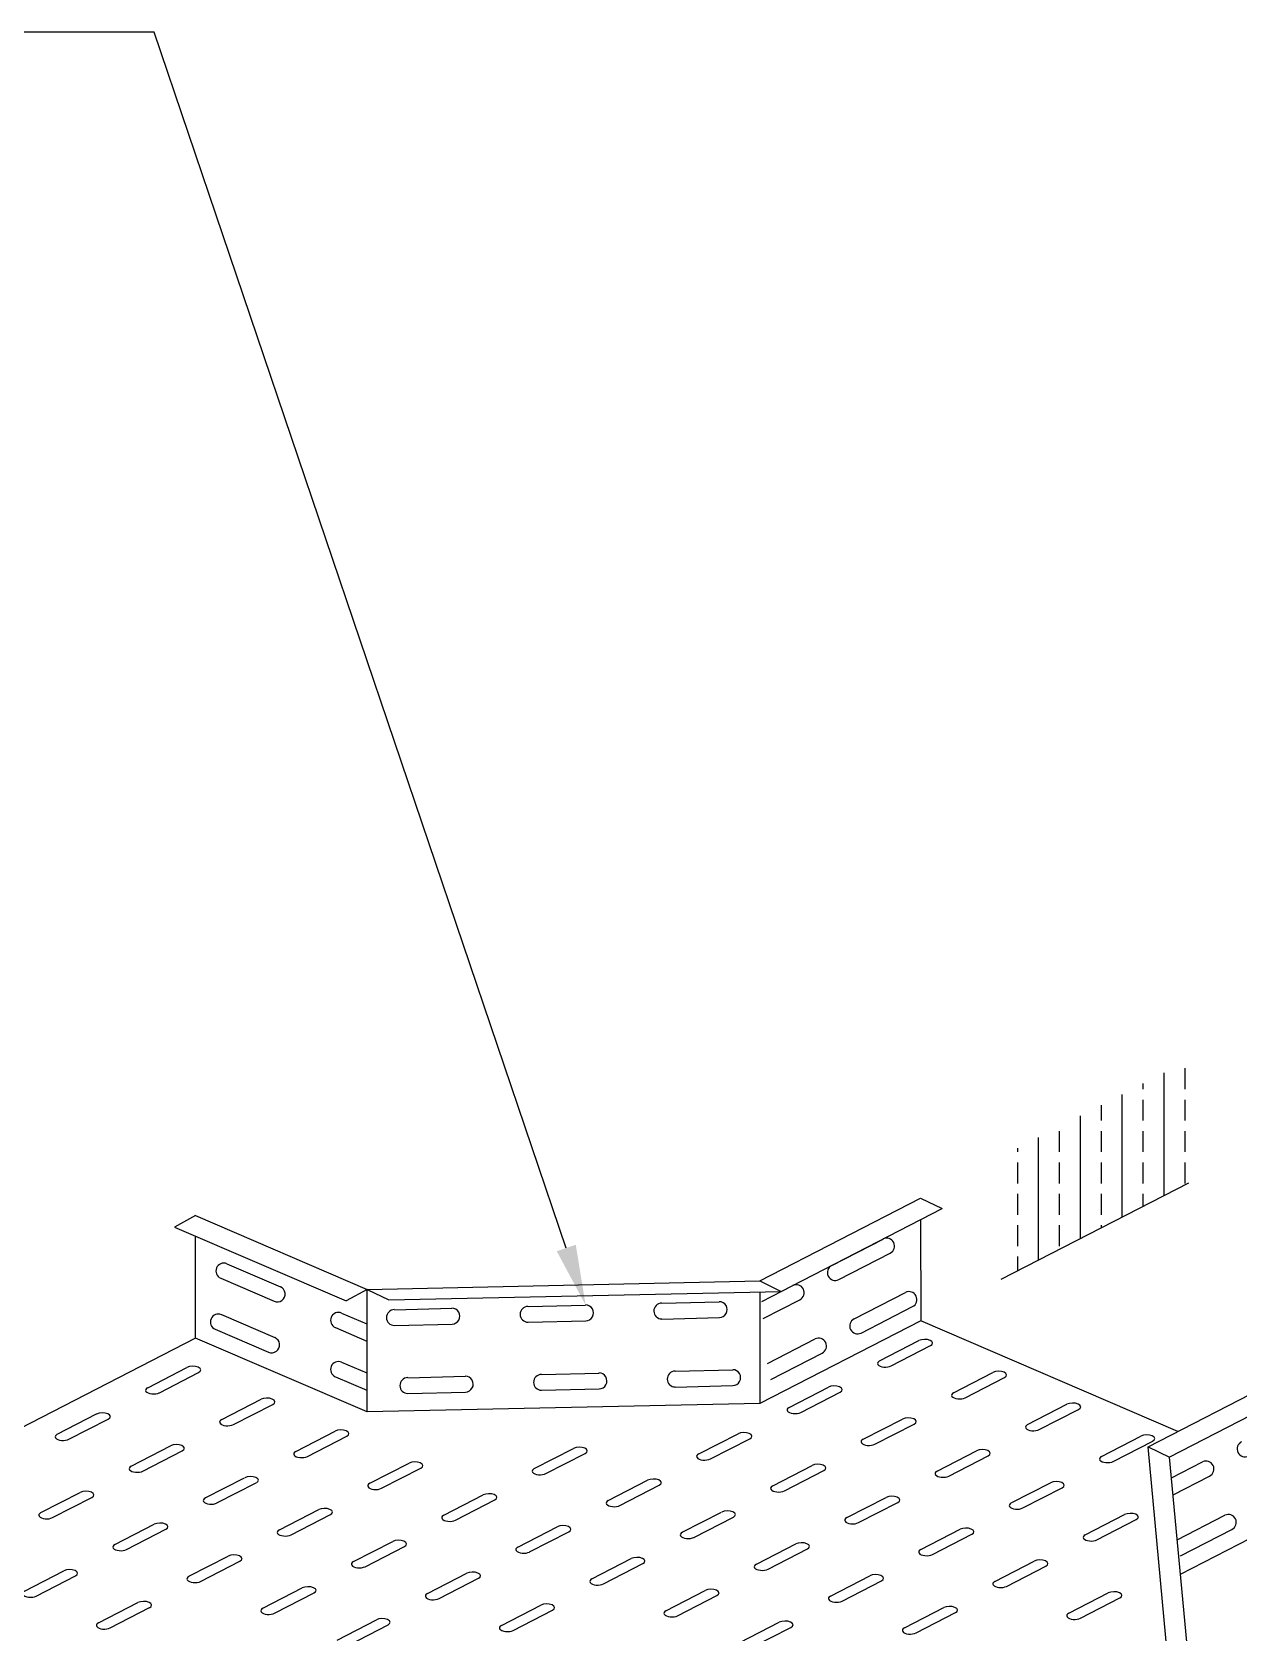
# Model space of a CAD drawing. Extents: x -508 to 92, y -98 to -31.
# Drawn here: x -89.768 to -87.495, y -65.399 to -62.384 of the extents above; entities that cross this region are included whole.
import ezdxf

# ---------------------------------------------------------------- set-up
doc = ezdxf.new("R2010")
doc.units = 0
doc.header["$MEASUREMENT"] = 0
doc.layers.get('0').update_dxf_attribs({"linetype": 'CONTINUOUS', "lineweight": 30})
doc.layers.add('CONSTRUCTION', color=3, linetype='CONTINUOUS')

# ---------------------------------------------------------------- blocks, each defined once
blk = doc.blocks.new('*X20')
at = {"color": 0}
for p, q in [((68.3125, 21.8125), (68.3125, 21.875)), ((68.1875, 21.8125), (68.1875, 21.8293)), ((68.25, 21.495), (68.25, 21.8614)), ((68.125, 21.4307), (68.125, 21.7971)), ((68.1875, 21.7187), (68.1875, 21.7812)), ((68.3125, 21.7187), (68.3125, 21.7812)), ((68, 21.3663), (68, 21.7328)), ((68.0625, 21.7187), (68.0625, 21.7649)), ((67.9375, 21.625), (67.9375, 21.6875)), ((68.0625, 21.625), (68.0625, 21.6875)), ((68.1875, 21.625), (68.1875, 21.6875)), ((68.3125, 21.625), (68.3125, 21.6875)), ((67.8125, 21.625), (67.8125, 21.6363)), ((67.875, 21.302), (67.875, 21.6684)), ((67.8125, 21.5312), (67.8125, 21.5937)), ((67.9375, 21.5312), (67.9375, 21.5937)), ((68.0625, 21.5312), (68.0625, 21.5937)), ((68.1875, 21.5312), (68.1875, 21.5937)), ((68.3125, 21.5312), (68.3125, 21.5937)), ((67.8125, 21.4375), (67.8125, 21.5)), ((67.9375, 21.4375), (67.9375, 21.5)), ((68.0625, 21.4375), (68.0625, 21.5)), ((68.1875, 21.4628), (68.1875, 21.5)), ((67.8125, 21.3437), (67.8125, 21.4062)), ((67.9375, 21.3437), (67.9375, 21.4062)), ((68.0625, 21.3985), (68.0625, 21.4062)), ((67.8125, 21.2698), (67.8125, 21.3125))]:
    blk.add_line(p, q, dxfattribs=at)

msp = doc.modelspace()

# ---------------------------------------------------------------- linework, layer by layer
at = {"layer": 'CONSTRUCTION'}
for p, q in [((-89.5377, -62.3837, 0.5349), (-89.8165, -62.3837, 0.5349)), ((-88.7619, -64.6737, 0.5349), (-89.5377, -62.3837, 0.5349)), ((-88.3976, -64.7357, -29.1749), (-88.0947, -64.5798, -29.4665)), ((-88.3571, -64.7554, -29.2083), (-88.0542, -64.5995, -29.4999)), ((-89.4994, -64.6342, -29.4414), (-89.1761, -64.7733, -29.18)), ((-89.46, -64.6124, -29.408), (-89.1367, -64.7515, -29.1466)), ((-88.0946, -64.6203, -29.4881), (-88.0944, -64.8106, -29.5896)), ((-89.4598, -64.8432, -29.5311), (-89.46, -64.6512, -29.4287)), ((-88.262, -64.7065, -29.6531), (-88.1652, -64.6567, -29.6593)), ((-88.2488, -64.7332, -29.6536), (-88.1519, -64.6834, -29.6598)), ((-89.4008, -64.7033, -35.7516), (-89.3003, -64.7466, -35.7573)), ((-89.4126, -64.7307, -35.751), (-89.312, -64.774, -35.7566)), ((-89.1367, -64.7515, -29.1466), (-88.3976, -64.7357, -29.1749)), ((-89.1365, -64.9823, -29.2697), (-89.1367, -64.7515, -29.1466)), ((-89.0963, -64.7713, -29.18), (-88.3571, -64.7554, -29.2083)), ((-88.3975, -64.7563, -29.1859), (-88.3973, -64.9665, -29.298)), ((-88.3939, -64.7744, -29.4916), (-88.3354, -64.7443, -29.4953)), ((-88.22, -64.8071, -29.4643), (-88.1232, -64.7573, -29.4705)), ((-88.391, -64.8064, -29.4915), (-88.3222, -64.771, -29.4959)), ((-88.2068, -64.8338, -29.4649), (-88.1099, -64.784, -29.4711)), ((-89.4112, -64.7991, -35.7153), (-89.3106, -64.8424, -35.7209)), ((-89.185, -64.7962, -35.5771), (-89.1376, -64.8166, -35.5797)), ((-88.0944, -64.8106, -29.5896), (-88.3973, -64.9665, -29.298)), ((-89.1365, -64.9823, -29.2697), (-89.4598, -64.8432, -29.5311)), ((-89.423, -64.8266, -35.7147), (-89.3224, -64.8699, -35.7203)), ((-89.1967, -64.8236, -35.5764), (-89.1376, -64.8491, -35.5797)), ((-88.3831, -64.891, -29.3009), (-88.2934, -64.8449, -29.3066)), ((-88.377, -64.9215, -29.301), (-88.2802, -64.8716, -29.3072)), ((-89.185, -64.8886, -35.5771), (-89.1376, -64.909, -35.5797)), ((-87.6664, -65.0479, -28.5176), (-87.3635, -64.892, -28.8092)), ((-89.1967, -64.916, -35.5764), (-89.1376, -64.9415, -35.5797)), ((-87.3231, -64.9118, -28.8426), (-87.626, -65.0677, -28.551)), ((-88.3973, -64.9665, -29.298), (-89.1365, -64.9823, -29.2697)), ((-87.63, -65.4419, -27.8654), (-87.6664, -65.0479, -28.5176)), ((-87.5935, -65.4155, -27.8988), (-87.626, -65.0677, -28.551)), ((-87.6223, -65.1064, -28.8677), (-87.5638, -65.0763, -28.8714)), ((-87.6194, -65.1384, -28.8676), (-87.5506, -65.103, -28.872)), ((-87.6054, -65.288, -28.6936), (-87.3228, -65.1426, -28.9657)), ((-87.6115, -65.223, -28.6769), (-87.5218, -65.1769, -28.6827)), ((-87.6054, -65.2535, -28.6771), (-87.5086, -65.2036, -28.6833))]:
    msp.add_line(p, q, dxfattribs=at)
at = {"layer": 'CONSTRUCTION', "extrusion": (-0.00092807, 0.882316, 0.470657)}
for p, q in [((-87.943, -64.7326, -29.7355), (-87.5896, -64.5508, -30.0757)), ((-87.6101, -65.019, -29.198), (-88.0944, -64.8106, -29.5896)), ((-89.4598, -64.8432, -29.5311), (-89.8814, -65.0602, -29.1252)), ((-88.172, -64.8861, -24.8152), (-88.098, -64.848, -24.8865)), ((-88.15, -64.8956, -24.7974), (-88.076, -64.8575, -24.8687)), ((-89.5501, -64.9367, -24.7231), (-89.4761, -64.8986, -24.7944)), ((-89.5281, -64.9462, -24.7053), (-89.4541, -64.9081, -24.7766)), ((-88.0326, -64.9461, -24.7025), (-87.9585, -64.908, -24.7738)), ((-88.3423, -64.9738, -24.6513), (-88.2682, -64.9357, -24.7226)), ((-88.0106, -64.9556, -24.6847), (-87.9365, -64.9175, -24.756)), ((-89.4107, -64.9967, -24.6104), (-89.3367, -64.9586, -24.6817)), ((-89.3887, -65.0062, -24.5926), (-89.3147, -64.9681, -24.6639)), ((-88.3203, -64.9832, -24.6335), (-88.2462, -64.9451, -24.7048)), ((-87.8932, -65.0061, -24.5898), (-87.8191, -64.968, -24.6611)), ((-89.7204, -65.0244, -24.5592), (-89.6463, -64.9862, -24.6305)), ((-89.6984, -65.0338, -24.5414), (-89.6243, -64.9957, -24.6127)), ((-88.2029, -65.0338, -24.5385), (-88.1288, -64.9957, -24.6099)), ((-87.8712, -65.0156, -24.572), (-87.7971, -64.9775, -24.6433)), ((-89.2713, -65.0567, -24.4977), (-89.1972, -65.0186, -24.569)), ((-89.2493, -65.0662, -24.4799), (-89.1752, -65.0281, -24.5512)), ((-88.5125, -65.0614, -24.4873), (-88.4385, -65.0233, -24.5586)), ((-88.1809, -65.0432, -24.5208), (-88.1068, -65.0051, -24.5921)), ((-87.7538, -65.0661, -24.477), (-87.6797, -65.028, -24.5483)), ((-89.581, -65.0843, -24.4464), (-89.5069, -65.0462, -24.5177)), ((-89.559, -65.0938, -24.4287), (-89.4849, -65.0557, -24.5)), ((-88.8222, -65.089, -24.4361), (-88.7482, -65.0509, -24.5074)), ((-88.8002, -65.0985, -24.4183), (-88.7262, -65.0604, -24.4896)), ((-88.4905, -65.0709, -24.4695), (-88.4165, -65.0328, -24.5409)), ((-88.0634, -65.0938, -24.4258), (-87.9894, -65.0556, -24.4971)), ((-87.7318, -65.0756, -24.4592), (-87.6577, -65.0375, -24.5305)), ((-89.1319, -65.1167, -24.3849), (-89.0578, -65.0786, -24.4562)), ((-89.1099, -65.1262, -24.3671), (-89.0358, -65.088, -24.4384)), ((-88.3731, -65.1214, -24.3746), (-88.2991, -65.0833, -24.4459)), ((-88.0414, -65.1032, -24.408), (-87.9674, -65.0651, -24.4793)), ((-89.4416, -65.1443, -24.3337), (-89.3675, -65.1062, -24.405)), ((-89.4196, -65.1538, -24.3159), (-89.3455, -65.1157, -24.3872)), ((-88.6828, -65.149, -24.3234), (-88.6087, -65.1109, -24.3947)), ((-88.6608, -65.1585, -24.3056), (-88.5867, -65.1204, -24.3769)), ((-88.3511, -65.1309, -24.3568), (-88.2771, -65.0927, -24.4281)), ((-87.924, -65.1537, -24.3131), (-87.85, -65.1156, -24.3844)), ((-89.7512, -65.172, -24.2825), (-89.6772, -65.1339, -24.3538)), ((-89.7292, -65.1814, -24.2647), (-89.6552, -65.1433, -24.336)), ((-88.9925, -65.1767, -24.2722), (-88.9184, -65.1386, -24.3435)), ((-88.9705, -65.1861, -24.2544), (-88.8964, -65.148, -24.3257)), ((-88.2337, -65.1814, -24.2619), (-88.1597, -65.1433, -24.3332)), ((-87.902, -65.1632, -24.2953), (-87.828, -65.1251, -24.3666)), ((-89.3021, -65.2043, -24.221), (-89.2281, -65.1662, -24.2923)), ((-89.2801, -65.2138, -24.2032), (-89.2061, -65.1757, -24.2745)), ((-88.5434, -65.209, -24.2107), (-88.4693, -65.1709, -24.282)), ((-88.5214, -65.2185, -24.1929), (-88.4473, -65.1804, -24.2642)), ((-88.2117, -65.1908, -24.2441), (-88.1376, -65.1527, -24.3154)), ((-87.7846, -65.2137, -24.2004), (-87.7106, -65.1756, -24.2717)), ((-89.6118, -65.232, -24.1698), (-89.5378, -65.1938, -24.2411)), ((-89.5898, -65.2414, -24.152), (-89.5158, -65.2033, -24.2233)), ((-88.8531, -65.2367, -24.1595), (-88.779, -65.1985, -24.2308)), ((-88.831, -65.2461, -24.1417), (-88.757, -65.208, -24.213)), ((-88.0943, -65.2414, -24.1492), (-88.0202, -65.2033, -24.2205)), ((-88.0723, -65.2508, -24.1314), (-87.9982, -65.2127, -24.2027)), ((-87.7626, -65.2232, -24.1826), (-87.6886, -65.1851, -24.2539)), ((-89.1627, -65.2643, -24.1083), (-89.0887, -65.2262, -24.1796)), ((-89.1407, -65.2738, -24.0905), (-89.0667, -65.2357, -24.1618)), ((-88.404, -65.269, -24.0979), (-88.3299, -65.2309, -24.1693)), ((-88.382, -65.2785, -24.0802), (-88.3079, -65.2404, -24.1515)), ((-89.4724, -65.2919, -24.0571), (-89.3984, -65.2538, -24.1284)), ((-89.4504, -65.3014, -24.0393), (-89.3763, -65.2633, -24.1106)), ((-88.7136, -65.2966, -24.0467), (-88.6396, -65.2585, -24.118)), ((-88.6916, -65.3061, -24.0289), (-88.6176, -65.268, -24.1003)), ((-87.9549, -65.3014, -24.0364), (-87.8808, -65.2632, -24.1077)), ((-87.9329, -65.3108, -24.0186), (-87.8588, -65.2727, -24.0899)), ((-89.7821, -65.3196, -24.0058), (-89.708, -65.2815, -24.0771)), ((-89.7601, -65.3291, -23.9881), (-89.686, -65.2909, -24.0594)), ((-89.0233, -65.3243, -23.9955), (-88.9493, -65.2862, -24.0668)), ((-89.0013, -65.3338, -23.9777), (-88.9273, -65.2956, -24.049)), ((-88.2645, -65.329, -23.9852), (-88.1905, -65.2909, -24.0565)), ((-88.2425, -65.3385, -23.9674), (-88.1685, -65.3003, -24.0387)), ((-89.333, -65.3519, -23.9443), (-89.2589, -65.3138, -24.0156)), ((-89.311, -65.3614, -23.9265), (-89.2369, -65.3233, -23.9978)), ((-88.5742, -65.3566, -23.934), (-88.5002, -65.3185, -24.0053)), ((-88.5522, -65.3661, -23.9162), (-88.4782, -65.328, -23.9875)), ((-87.8155, -65.3613, -23.9237), (-87.7414, -65.3232, -23.995)), ((-87.7935, -65.3708, -23.9059), (-87.7194, -65.3327, -23.9772)), ((-89.6427, -65.3796, -23.8931), (-89.5686, -65.3415, -23.9644)), ((-89.6207, -65.389, -23.8753), (-89.5466, -65.3509, -23.9466)), ((-88.8839, -65.3843, -23.8828), (-88.8098, -65.3462, -23.9541)), ((-88.8619, -65.3937, -23.865), (-88.7878, -65.3556, -23.9363)), ((-88.1251, -65.389, -23.8725), (-88.0511, -65.3509, -23.9438)), ((-88.1031, -65.3984, -23.8547), (-88.0291, -65.3603, -23.926)), ((-89.1936, -65.4119, -23.8316), (-89.1195, -65.3738, -23.9029)), ((-89.1716, -65.4214, -23.8138), (-89.0975, -65.3833, -23.8851)), ((-88.4348, -65.4166, -23.8213), (-88.3608, -65.3785, -23.8926)), ((-88.4128, -65.4261, -23.8035), (-88.3388, -65.388, -23.8748))]:
    msp.add_line(p, q, dxfattribs=at)
at = {"layer": 'CONSTRUCTION', "extrusion": (0.669685, 0.574459, 0.470657)}
for p, q in [((-88.0947, -64.5798, -29.4665), (-88.0542, -64.5995, -29.4999)), ((-89.1367, -64.7515, -29.1466), (-89.0963, -64.7713, -29.18)), ((-88.3976, -64.7357, -29.1749), (-88.3571, -64.7554, -29.2083)), ((-87.6664, -65.0479, -28.5176), (-87.626, -65.0677, -28.551))]:
    msp.add_line(p, q, dxfattribs=at)
at = {"layer": 'CONSTRUCTION', "extrusion": (-0.698468, 0.539096, 0.470657)}
for p, q in [((-89.46, -64.6124, -29.408), (-89.4994, -64.6342, -29.4414)), ((-89.1367, -64.7515, -29.1466), (-89.1761, -64.7733, -29.18))]:
    msp.add_line(p, q, dxfattribs=at)
at = {"layer": 'CONSTRUCTION', "extrusion": (0.048817, 0.000687473, 0.998807)}
for p, q in [((-89.0856, -64.7899, -29.4315), (-88.9772, -64.7872, -29.443)), ((-88.8339, -64.7837, -29.4438), (-88.7255, -64.7811, -29.4553)), ((-88.5822, -64.7776, -29.4561), (-88.4738, -64.775, -29.4676)), ((-89.0853, -64.8197, -29.4321), (-88.9769, -64.817, -29.4436)), ((-88.8336, -64.8136, -29.4444), (-88.7252, -64.8109, -29.4559)), ((-88.5819, -64.8074, -29.4567), (-88.4735, -64.8048, -29.4682)), ((-88.8086, -64.9118, -29.2038), (-88.7002, -64.9091, -29.2153)), ((-88.5569, -64.9056, -29.2161), (-88.4485, -64.903, -29.2276)), ((-89.0603, -64.9179, -29.1915), (-88.9519, -64.9152, -29.203)), ((-88.8084, -64.9416, -29.2044), (-88.6999, -64.9389, -29.2159)), ((-88.5567, -64.9355, -29.2167), (-88.4482, -64.9328, -29.2282)), ((-89.0601, -64.9477, -29.192), (-88.9516, -64.9451, -29.2036))]:
    msp.add_line(p, q, dxfattribs=at)
at = {"layer": 'CONSTRUCTION', "extrusion": (0.043051, -0.000176458, 0.999073)}
for centre, start, end in [((-65.0308, 86.5344, -33.416), 206.6417, 26.6417), ((-65.081, 86.6312, -33.414), 26.6417, 206.6417), ((-65.1191, 86.7112, -33.2595), 206.6417, 26.6417), ((-65.1313, 86.5001, -33.2256), 206.6417, 26.6417), ((-65.1815, 86.5969, -33.2236), 26.6417, 206.6417), ((-65.2196, 86.6769, -33.0691), 206.6417, 26.6417), ((-65.4099, 85.8858, -32.7574), 26.6417, 206.6417), ((-65.448, 85.9658, -32.6029), 206.6417, 26.6417), ((-65.5484, 85.9315, -32.4125), 206.6417, 26.6417)]:
    msp.add_arc(centre, 0.0149, start, end, dxfattribs=at)
at = {"layer": 'CONSTRUCTION', "extrusion": (0.055889, 0.000176226, 0.998437)}
for centre, start, end in [((-64.4348, 87.4722, -40.7037), 336.5561, 156.5561), ((-64.4784, 87.3716, -40.7037), 156.5561, 336.5561), ((-64.5306, 87.4849, -40.668), 336.5561, 156.5561), ((-64.5283, 87.2667, -40.5173), 336.5561, 156.5561), ((-64.5742, 87.3843, -40.668), 156.5561, 336.5561), ((-64.6208, 87.267, -40.5174), 336.5561, 156.5561)]:
    msp.add_arc(centre, 0.0149, start, end, dxfattribs=at)
at = {"layer": 'CONSTRUCTION', "extrusion": (0.0874, -0.018229, 0.996006)}
for centre, start, end in [((-81.6286, 71.0543, -35.919), 12.3328, 192.3328), ((-81.6039, 70.948, -35.9211), 192.3328, 12.3328), ((-81.5712, 70.809, -35.9094), 12.3328, 192.3328), ((-81.5465, 70.7028, -35.9114), 192.3328, 12.3328), ((-81.5138, 70.5637, -35.8998), 12.3328, 192.3328), ((-81.4891, 70.4575, -35.9018), 192.3328, 12.3328), ((-81.6666, 70.6735, -35.6678), 192.3328, 12.3328), ((-81.634, 70.5345, -35.6561), 12.3328, 192.3328), ((-81.6093, 70.4282, -35.6582), 192.3328, 12.3328), ((-81.7488, 71.025, -35.6754), 12.3328, 192.3328), ((-81.724, 70.9188, -35.6774), 192.3328, 12.3328), ((-81.6914, 70.7797, -35.6658), 12.3328, 192.3328)]:
    msp.add_arc(centre, 0.0149, start, end, dxfattribs=at)
at = {"layer": 'CONSTRUCTION', "extrusion": (-0.00092807, 0.882316, 0.470657)}
for centre, start, end in [((88.1551, 8.5299, -68.8477), 137.4839, 317.4839), ((89.5333, 8.6343, -68.8477), 137.4839, 317.4839), ((88.2292, 8.6107, -68.8477), 317.4839, 137.4839), ((88.0158, 8.6576, -68.8477), 137.4839, 317.4839), ((89.6074, 8.7151, -68.8477), 317.4839, 137.4839), ((88.3255, 8.7157, -68.8477), 137.4839, 317.4839), ((89.3939, 8.762, -68.8477), 137.4839, 317.4839), ((88.0899, 8.7384, -68.8477), 317.4839, 137.4839), ((87.8764, 8.7854, -68.8477), 137.4839, 317.4839), ((89.7036, 8.8201, -68.8477), 137.4839, 317.4839), ((89.468, 8.8428, -68.8477), 317.4839, 137.4839), ((88.3996, 8.7965, -68.8477), 317.4839, 137.4839), ((88.1861, 8.8434, -68.8477), 137.4839, 317.4839), ((89.7777, 8.9009, -68.8477), 317.4839, 137.4839), ((89.2546, 8.8898, -68.8477), 137.4839, 317.4839), ((88.4958, 8.9015, -68.8477), 137.4839, 317.4839), ((87.9505, 8.8662, -68.8477), 317.4839, 137.4839), ((87.7371, 8.9132, -68.8477), 137.4839, 317.4839), ((89.5643, 8.9478, -68.8477), 137.4839, 317.4839), ((89.3287, 8.9706, -68.8477), 317.4839, 137.4839), ((88.8055, 8.9595, -68.8477), 137.4839, 317.4839), ((88.5699, 8.9823, -68.8477), 317.4839, 137.4839), ((88.2602, 8.9242, -68.8477), 317.4839, 137.4839), ((88.0468, 8.9712, -68.8477), 137.4839, 317.4839), ((89.6384, 9.0286, -68.8477), 317.4839, 137.4839), ((89.1152, 9.0176, -68.8477), 137.4839, 317.4839), ((88.8796, 9.0403, -68.8477), 317.4839, 137.4839), ((88.3565, 9.0292, -68.8477), 137.4839, 317.4839), ((87.8112, 8.994, -68.8477), 317.4839, 137.4839), ((89.4249, 9.0756, -68.8477), 137.4839, 317.4839), ((89.1893, 9.0984, -68.8477), 317.4839, 137.4839), ((88.6662, 9.0873, -68.8477), 137.4839, 317.4839), ((88.4306, 9.1101, -68.8477), 317.4839, 137.4839), ((88.1209, 9.052, -68.8477), 317.4839, 137.4839), ((87.9074, 9.099, -68.8477), 137.4839, 317.4839), ((89.7346, 9.1336, -68.8477), 137.4839, 317.4839), ((89.499, 9.1564, -68.8477), 317.4839, 137.4839), ((88.9759, 9.1453, -68.8477), 137.4839, 317.4839), ((88.7403, 9.1681, -68.8477), 317.4839, 137.4839), ((88.2171, 9.157, -68.8477), 137.4839, 317.4839), ((89.8087, 9.2144, -68.8477), 317.4839, 137.4839), ((89.2856, 9.2034, -68.8477), 137.4839, 317.4839), ((89.05, 9.2261, -68.8477), 317.4839, 137.4839), ((88.5268, 9.215, -68.8477), 137.4839, 317.4839), ((88.2912, 9.2378, -68.8477), 317.4839, 137.4839), ((87.9815, 9.1798, -68.8477), 317.4839, 137.4839), ((87.7681, 9.2267, -68.8477), 137.4839, 317.4839), ((89.5953, 9.2614, -68.8477), 137.4839, 317.4839), ((89.3597, 9.2842, -68.8477), 317.4839, 137.4839), ((88.8365, 9.2731, -68.8477), 137.4839, 317.4839), ((88.6009, 9.2959, -68.8477), 317.4839, 137.4839), ((88.0778, 9.2848, -68.8477), 137.4839, 317.4839), ((89.6694, 9.3422, -68.8477), 317.4839, 137.4839), ((89.1462, 9.3311, -68.8477), 137.4839, 317.4839), ((88.9106, 9.3539, -68.8477), 317.4839, 137.4839), ((88.3875, 9.3428, -68.8477), 137.4839, 317.4839), ((88.1519, 9.3656, -68.8477), 317.4839, 137.4839), ((87.8422, 9.3075, -68.8477), 317.4839, 137.4839), ((89.4559, 9.3892, -68.8477), 137.4839, 317.4839), ((89.2203, 9.4119, -68.8477), 317.4839, 137.4839), ((88.6972, 9.4008, -68.8477), 137.4839, 317.4839), ((88.4616, 9.4236, -68.8477), 317.4839, 137.4839), ((87.9384, 9.4125, -68.8477), 137.4839, 317.4839), ((89.7656, 9.4472, -68.8477), 137.4839, 317.4839), ((89.53, 9.47, -68.8477), 317.4839, 137.4839), ((89.0069, 9.4589, -68.8477), 137.4839, 317.4839), ((88.7713, 9.4817, -68.8477), 317.4839, 137.4839), ((88.2481, 9.4706, -68.8477), 137.4839, 317.4839), ((88.0125, 9.4933, -68.8477), 317.4839, 137.4839), ((89.8397, 9.528, -68.8477), 317.4839, 137.4839), ((89.3166, 9.5169, -68.8477), 137.4839, 317.4839), ((89.081, 9.5397, -68.8477), 317.4839, 137.4839), ((88.5578, 9.5286, -68.8477), 137.4839, 317.4839), ((88.3222, 9.5514, -68.8477), 317.4839, 137.4839), ((87.7991, 9.5403, -68.8477), 137.4839, 317.4839), ((89.6263, 9.575, -68.8477), 137.4839, 317.4839), ((89.3907, 9.5977, -68.8477), 317.4839, 137.4839), ((88.8675, 9.5866, -68.8477), 137.4839, 317.4839), ((88.6319, 9.6094, -68.8477), 317.4839, 137.4839), ((88.1088, 9.5983, -68.8477), 137.4839, 317.4839), ((87.8732, 9.6211, -68.8477), 317.4839, 137.4839), ((89.7004, 9.6558, -68.8477), 317.4839, 137.4839), ((89.1772, 9.6447, -68.8477), 137.4839, 317.4839), ((88.9416, 9.6675, -68.8477), 317.4839, 137.4839), ((88.4185, 9.6564, -68.8477), 137.4839, 317.4839), ((88.1829, 9.6791, -68.8477), 317.4839, 137.4839)]:
    msp.add_arc(centre, 0.0149, start, end, dxfattribs=at)
at = {"layer": 'CONSTRUCTION'}
msp.add_solid([(-88.744, -64.6676, 0.5349), (-88.7798, -64.6797, 0.5349), (-88.7255, -64.7811, 0.5349)], dxfattribs=at)

# ---------------------------------------------------------------- block references
at = {"layer": 'CONSTRUCTION', "xscale": 0.6301902334953979, "yscale": 0.6301903068592658, "zscale": 0.6301902769268569}
msp.add_blockref('*X20', (-130.6466, -78.1206, -0.089), dxfattribs=at)

doc.saveas('drawing.dxf')
